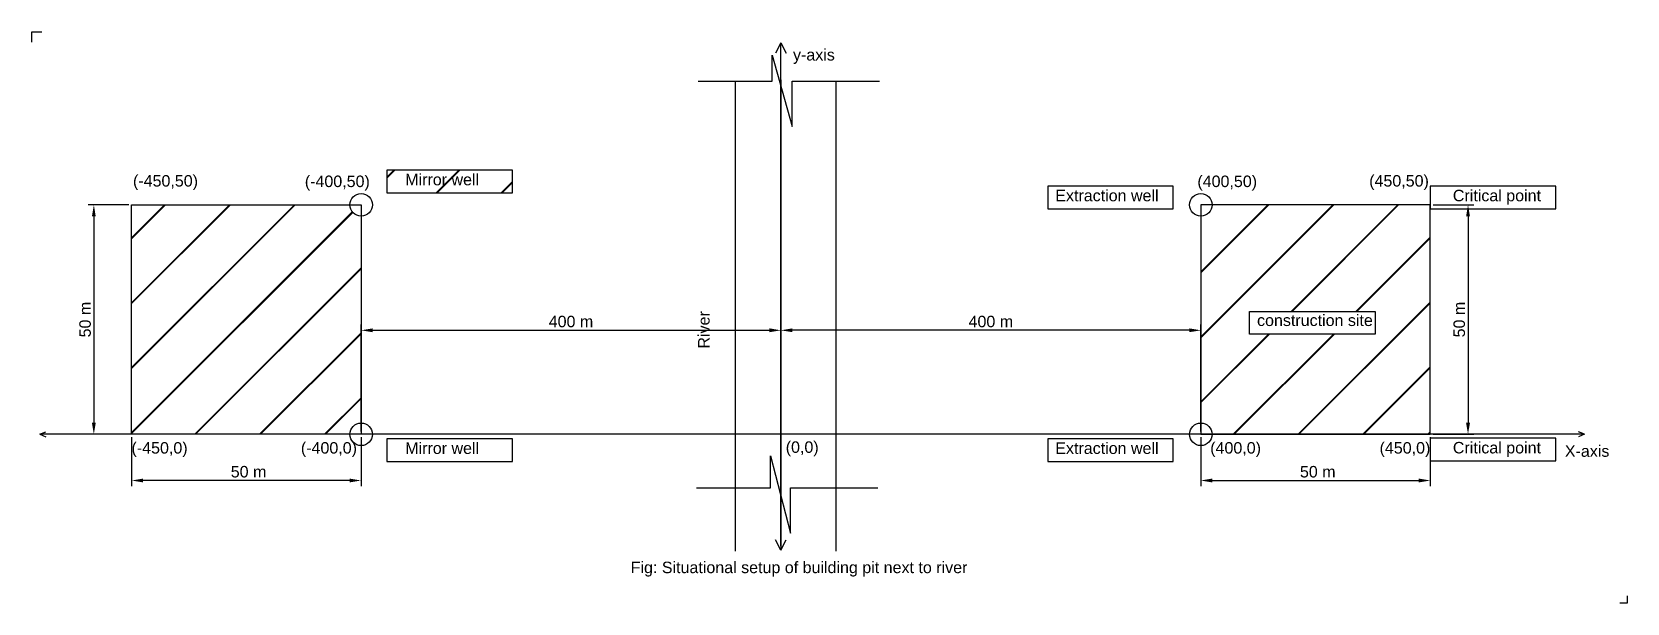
# Model space of a CAD drawing. Header units: millimetres. Extents: x 2799 to 3146, y 1666 to 1790.
import ezdxf

# ---------------------------------------------------------------- set-up
doc = ezdxf.new("R2010")
doc.units = ezdxf.units.MM
doc.styles.get("Standard").update_dxf_attribs({"font": 'arial.ttf'})
doc.dimstyles.new('ISO-25', dxfattribs={"dimtxt": 2.5, "dimasz": 2.5, "dimexe": 1.25, "dimexo": 0.625, "dimtad": 1, "dimtxsty": 'Standard', "dimcen": 2.5, "dimadec": 0, "dimazin": 0, "dimtfac": 1, "dimtmove": 0, "dimatfit": 3, "dimfxl": 1, "dimarcsym": 0})

# ---------------------------------------------------------------- blocks, each defined once
blk = doc.blocks.new('*D1')
at = {"color": 0, "lineweight": -2, "transparency": 16777216}
for p, q in [((2961.88, 1703.39), (2961.88, 1726.68)), ((3050.87, 1725.43), (2964.38, 1725.43)), ((3053.37, 1703.39), (3053.37, 1726.68))]:
    blk.add_line(p, q, dxfattribs=at)
at = {"color": 0, "transparency": 16777216}
for points in [[(2964.38, 1725.85), (2964.38, 1725.02), (2961.88, 1725.43)], [(3050.87, 1725.85), (3050.87, 1725.02), (3053.37, 1725.43)]]:
    blk.add_solid(points, dxfattribs=at)
at = {"layer": 'Defpoints', "color": 0, "transparency": 16777216}
for p in [(2961.88, 1725.43), (2961.88, 1702.77), (3053.37, 1702.77)]:
    blk.add_point(p, dxfattribs=at)
at = {"color": 0, "transparency": 16777216, "insert": (3007.62, 1727.33), "char_height": 2.5, "attachment_point": 5}
blk.add_mtext('400 m', dxfattribs=at)
blk = doc.blocks.new('*D2')
at = {"color": 0, "lineweight": -2, "transparency": 16777216}
for p, q in [((3053.37, 1702.14), (3053.37, 1691.45)), ((3103.37, 1702.14), (3103.37, 1691.45)), ((3055.87, 1692.7), (3100.87, 1692.7))]:
    blk.add_line(p, q, dxfattribs=at)
at = {"color": 0, "transparency": 16777216}
for points in [[(3055.87, 1693.12), (3055.87, 1692.28), (3053.37, 1692.7)], [(3100.87, 1693.12), (3100.87, 1692.28), (3103.37, 1692.7)]]:
    blk.add_solid(points, dxfattribs=at)
at = {"layer": 'Defpoints', "color": 0, "transparency": 16777216}
for p in [(3053.37, 1702.77), (3103.37, 1702.77), (3103.37, 1692.7)]:
    blk.add_point(p, dxfattribs=at)
at = {"color": 0, "transparency": 16777216, "insert": (3078.37, 1694.6), "char_height": 2.5, "attachment_point": 5}
blk.add_mtext(' 50 m', dxfattribs=at)
blk = doc.blocks.new('*D3')
at = {"color": 0, "lineweight": -2, "transparency": 16777216}
for p, q in [((3103.99, 1752.77), (3112.85, 1752.77)), ((3111.6, 1750.27), (3111.6, 1705.27)), ((3103.99, 1702.77), (3112.85, 1702.77))]:
    blk.add_line(p, q, dxfattribs=at)
at = {"color": 0, "transparency": 16777216}
for points in [[(3111.18, 1750.27), (3112.02, 1750.27), (3111.6, 1752.77)], [(3111.18, 1705.27), (3112.02, 1705.27), (3111.6, 1702.77)]]:
    blk.add_solid(points, dxfattribs=at)
at = {"layer": 'Defpoints', "color": 0, "transparency": 16777216}
for p in [(3103.37, 1752.77), (3103.37, 1702.77), (3111.6, 1702.77)]:
    blk.add_point(p, dxfattribs=at)
at = {"color": 0, "transparency": 16777216, "insert": (3109.7, 1727.77), "char_height": 2.5, "attachment_point": 5, "rotation": 90}
blk.add_mtext('50 m', dxfattribs=at)
blk = doc.blocks.new('*D4')
at = {"color": 0, "lineweight": -2, "transparency": 16777216}
for p, q in [((2870.39, 1703.39), (2870.39, 1726.68)), ((2872.89, 1725.43), (2959.38, 1725.43)), ((2961.88, 1703.39), (2961.88, 1726.68))]:
    blk.add_line(p, q, dxfattribs=at)
at = {"color": 0, "transparency": 16777216}
for points in [[(2872.89, 1725.85), (2872.89, 1725.02), (2870.39, 1725.43)], [(2959.38, 1725.85), (2959.38, 1725.02), (2961.88, 1725.43)]]:
    blk.add_solid(points, dxfattribs=at)
at = {"layer": 'Defpoints', "color": 0, "transparency": 16777216}
for p in [(2961.88, 1725.43), (2870.39, 1702.77), (2961.88, 1702.77)]:
    blk.add_point(p, dxfattribs=at)
at = {"color": 0, "transparency": 16777216, "insert": (2916.13, 1727.33), "char_height": 2.5, "attachment_point": 5}
blk.add_mtext('400 m', dxfattribs=at)
blk = doc.blocks.new('*D5')
at = {"color": 0, "lineweight": -2, "transparency": 16777216}
for p, q in [((2820.39, 1702.14), (2820.39, 1691.45)), ((2870.39, 1702.14), (2870.39, 1691.45)), ((2867.89, 1692.7), (2822.89, 1692.7))]:
    blk.add_line(p, q, dxfattribs=at)
at = {"color": 0, "transparency": 16777216}
for points in [[(2822.89, 1693.12), (2822.89, 1692.28), (2820.39, 1692.7)], [(2867.89, 1693.12), (2867.89, 1692.28), (2870.39, 1692.7)]]:
    blk.add_solid(points, dxfattribs=at)
at = {"layer": 'Defpoints', "color": 0, "transparency": 16777216}
for p in [(2820.39, 1702.77), (2870.39, 1702.77), (2820.39, 1692.7)]:
    blk.add_point(p, dxfattribs=at)
at = {"color": 0, "transparency": 16777216, "insert": (2845.39, 1694.6), "char_height": 2.5, "attachment_point": 5}
blk.add_mtext(' 50 m', dxfattribs=at)
blk = doc.blocks.new('*D6')
at = {"color": 0, "lineweight": -2, "transparency": 16777216}
for p, q in [((2819.77, 1752.77), (2810.91, 1752.77)), ((2812.16, 1750.27), (2812.16, 1705.27)), ((2819.77, 1702.77), (2810.91, 1702.77))]:
    blk.add_line(p, q, dxfattribs=at)
at = {"color": 0, "transparency": 16777216}
for points in [[(2811.74, 1750.27), (2812.57, 1750.27), (2812.16, 1752.77)], [(2811.74, 1705.27), (2812.57, 1705.27), (2812.16, 1702.77)]]:
    blk.add_solid(points, dxfattribs=at)
at = {"layer": 'Defpoints', "color": 0, "transparency": 16777216}
for p in [(2820.39, 1752.77), (2812.16, 1702.77), (2820.39, 1702.77)]:
    blk.add_point(p, dxfattribs=at)
at = {"color": 0, "transparency": 16777216, "insert": (2810.26, 1727.77), "char_height": 2.5, "attachment_point": 5, "rotation": 90}
blk.add_mtext('50 m', dxfattribs=at)

msp = doc.modelspace()

# ---------------------------------------------------------------- hatches: boundary and pattern name
h = msp.add_hatch()
h.set_pattern_fill('JIS_LC_20', color=256, scale=0.5)
h.paths.add_polyline_path([(2820.391, 1752.766), (2820.391, 1702.766), (2867.936, 1702.766, -0.4142136), (2870.391, 1705.222), (2870.391, 1750.31, -0.4142136), (2867.936, 1752.766)])
h.paths.add_polyline_path([(2876.022, 1755.403), (2903.366, 1755.403), (2903.366, 1760.319), (2876.022, 1760.319)], flags=17)
h.paths.add_polyline_path([(2879.626, 1755.665), (2896.98, 1755.665), (2896.98, 1760.817), (2879.626, 1760.817)], flags=9)
h = msp.add_hatch()
h.set_pattern_fill('JIS_LC_20', color=256, scale=0.5)
h.paths.add_polyline_path([(3055.821, 1752.766, -0.4142136), (3053.365, 1750.31), (3053.365, 1705.222, -0.4142136), (3055.821, 1702.766), (3103.365, 1702.766), (3103.365, 1752.766)])
h.paths.add_polyline_path([(3091.341, 1729.54), (3091.341, 1724.624), (3063.996, 1724.624), (3063.996, 1729.54)], flags=16)
h.paths.add_polyline_path([(3064.868, 1725.001), (3091.353, 1725.001), (3091.353, 1730.153), (3064.868, 1730.153)], flags=24)

# ---------------------------------------------------------------- linework, layer by layer
for p, q in [((2951.909, 1779.735), (2951.909, 1677.277)), ((2961.878, 1779.984), (2961.878, 1677.525)), ((2973.824, 1779.735), (2973.824, 1677.277))]:
    msp.add_line(p, q)
for points in [[(2798.661, 1788.217), (2798.661, 1790.459), (2800.856, 1790.459)], [(2961.878, 1788.079), (2960.73, 1785.844)], [(2961.878, 1678.419), (2961.878, 1788.079)], [(2961.878, 1788.079), (2963.026, 1785.844)], [(2943.86, 1779.735), (2959.957, 1779.735), (2959.957, 1785.415), (2964.321, 1769.813), (2964.321, 1779.735), (2983.328, 1779.735)], [(2870.391, 1752.766), (2870.391, 1702.766), (2820.391, 1702.766), (2820.391, 1752.766), (2870.391, 1752.766)], [(3053.365, 1752.766), (3053.365, 1702.766), (3103.365, 1702.766), (3103.365, 1752.766), (3053.365, 1752.766)], [(2800.407, 1702.766), (2801.708, 1703.284)], [(3136.953, 1702.766), (3135.651, 1703.284)], [(3136.953, 1702.766), (2800.407, 1702.766)], [(2800.407, 1702.766), (2801.708, 1702.248)], [(3136.953, 1702.766), (3135.651, 1702.248)], [(2943.514, 1691.121), (2959.611, 1691.121), (2959.611, 1698.059), (2963.975, 1681.198), (2963.975, 1691.121), (2982.981, 1691.121)], [(2961.878, 1677.525), (2960.73, 1679.761)], [(2961.878, 1677.525), (2963.026, 1679.761)], [(3146.262, 1667.582), (3146.262, 1665.983), (3144.663, 1665.983)]]:
    msp.add_lwpolyline(points)
for points in [[(2903.366, 1760.319), (2876.022, 1760.319), (2876.022, 1755.403), (2903.366, 1755.403)], [(3047.377, 1756.84), (3020.032, 1756.84), (3020.032, 1751.924), (3047.377, 1751.924)], [(3130.71, 1756.84), (3103.365, 1756.84), (3103.365, 1751.924), (3130.71, 1751.924)], [(3063.996, 1729.54), (3091.341, 1729.54), (3091.341, 1724.624), (3063.996, 1724.624)], [(2903.366, 1701.781), (2876.022, 1701.781), (2876.022, 1696.865), (2903.366, 1696.865)], [(3047.377, 1701.781), (3020.032, 1701.781), (3020.032, 1696.865), (3047.377, 1696.865)], [(3130.71, 1701.891), (3103.365, 1701.891), (3103.365, 1696.975), (3130.71, 1696.975)]]:
    msp.add_lwpolyline(points, close=True)
for centre in [(2870.391, 1752.766), (3053.365, 1752.766), (2870.391, 1702.766), (3053.365, 1702.766)]:
    msp.add_circle(centre, 2.456)

# ---------------------------------------------------------------- texts
at = {"char_height": 2.5}
for s, width, insert, attachment_point in [('y-axis', 27.36873, (2973.624, 1786.726), 3), ('(-450,50)', 27.36873, (2820.687, 1759.253), 1), ('(-400,50)', 27.36873, (2858.127, 1759.146), 1), ('Mirror well ', 27.36873, (2896.109, 1759.53), 3), ('(400,50)', 27.36873, (3065.63, 1759.146), 3), ('(450,50)', 27.36873, (3103.07, 1759.253), 3), ('Extraction well', 27.36873, (3044.172, 1756.051), 3), ('Critical point', 27.36873, (3127.505, 1756.051), 3), ('construction site', 27.36873, (3065.629, 1728.866), 1), ('(-450,0)', 27.36873, (2820.366, 1701.063), 1), ('(-400,0)', 27.36873, (2857.271, 1701.063), 1), ('Mirror well ', 27.36873, (2896.109, 1700.992), 3), ('(0,0)', 27.36873, (2970.102, 1701.229), 3), ('Extraction well', 27.36873, (3044.172, 1700.992), 3), ('(400,0)', 27.36873, (3066.486, 1701.063), 3), ('(450,0)', 27.36873, (3103.391, 1701.063), 3), ('Critical point', 27.36873, (3127.505, 1701.102), 3), ('X-axis', 27.36873, (3142.401, 1700.365), 3), ('Fig: Situational setup of building pit next to river', 77.97544, (2929.139, 1675.01), 1)]:
    msp.add_mtext_dynamic_manual_height_columns(s, width=width, gutter_width=12.5, heights=[0], dxfattribs=dict(at, insert=insert, attachment_point=attachment_point))
at = {"insert": (2943.823, 1721.449), "char_height": 2.5, "attachment_point": 1, "rotation": 90}
msp.add_mtext_dynamic_manual_height_columns('River', width=27.36873, gutter_width=12.5, heights=[0], dxfattribs=at)

# ---------------------------------------------------------------- dimensions: what is measured, and where the dimension line sits
for base, p1, p2, picture, middle in [((2812.157, 1702.766), (2820.391, 1752.766), (2820.391, 1702.766), '*D6', (2812.157, 1727.766)), ((3111.6, 1702.766), (3103.365, 1752.766), (3103.365, 1702.766), '*D3', (3111.6, 1727.766))]:
    dim = msp.add_linear_dim(base=base, p1=p1, p2=p2, angle=90, text='50 m', dimstyle='ISO-25')
    dim.commit()
    dim.dimension.update_dxf_attribs({"geometry": picture, "text_midpoint": middle, "dimtype": 160})
for base, p2, text, picture, middle in [((2961.878, 1725.432), (2961.878, 1702.766), '400 m', '*D4', (2916.135, 1727.334)), ((2820.391, 1692.7), (2820.391, 1702.766), ' 50 m', '*D5', (2845.391, 1694.601))]:
    dim = msp.add_linear_dim(base=base, p1=(2870.391, 1702.766), p2=p2, angle=180, text=text, dimstyle='ISO-25')
    dim.commit()
    dim.dimension.update_dxf_attribs({"geometry": picture, "text_midpoint": middle})
for base, p2, text, picture, middle in [((2961.878, 1725.432), (2961.878, 1702.766), '400 m', '*D1', (3007.622, 1727.334)), ((3103.365, 1692.7), (3103.365, 1702.766), ' 50 m', '*D2', (3078.365, 1694.601))]:
    dim = msp.add_linear_dim(base=base, p1=(3053.365, 1702.766), p2=p2, text=text, dimstyle='ISO-25')
    dim.commit()
    dim.dimension.update_dxf_attribs({"geometry": picture, "text_midpoint": middle})

doc.saveas('drawing.dxf')
